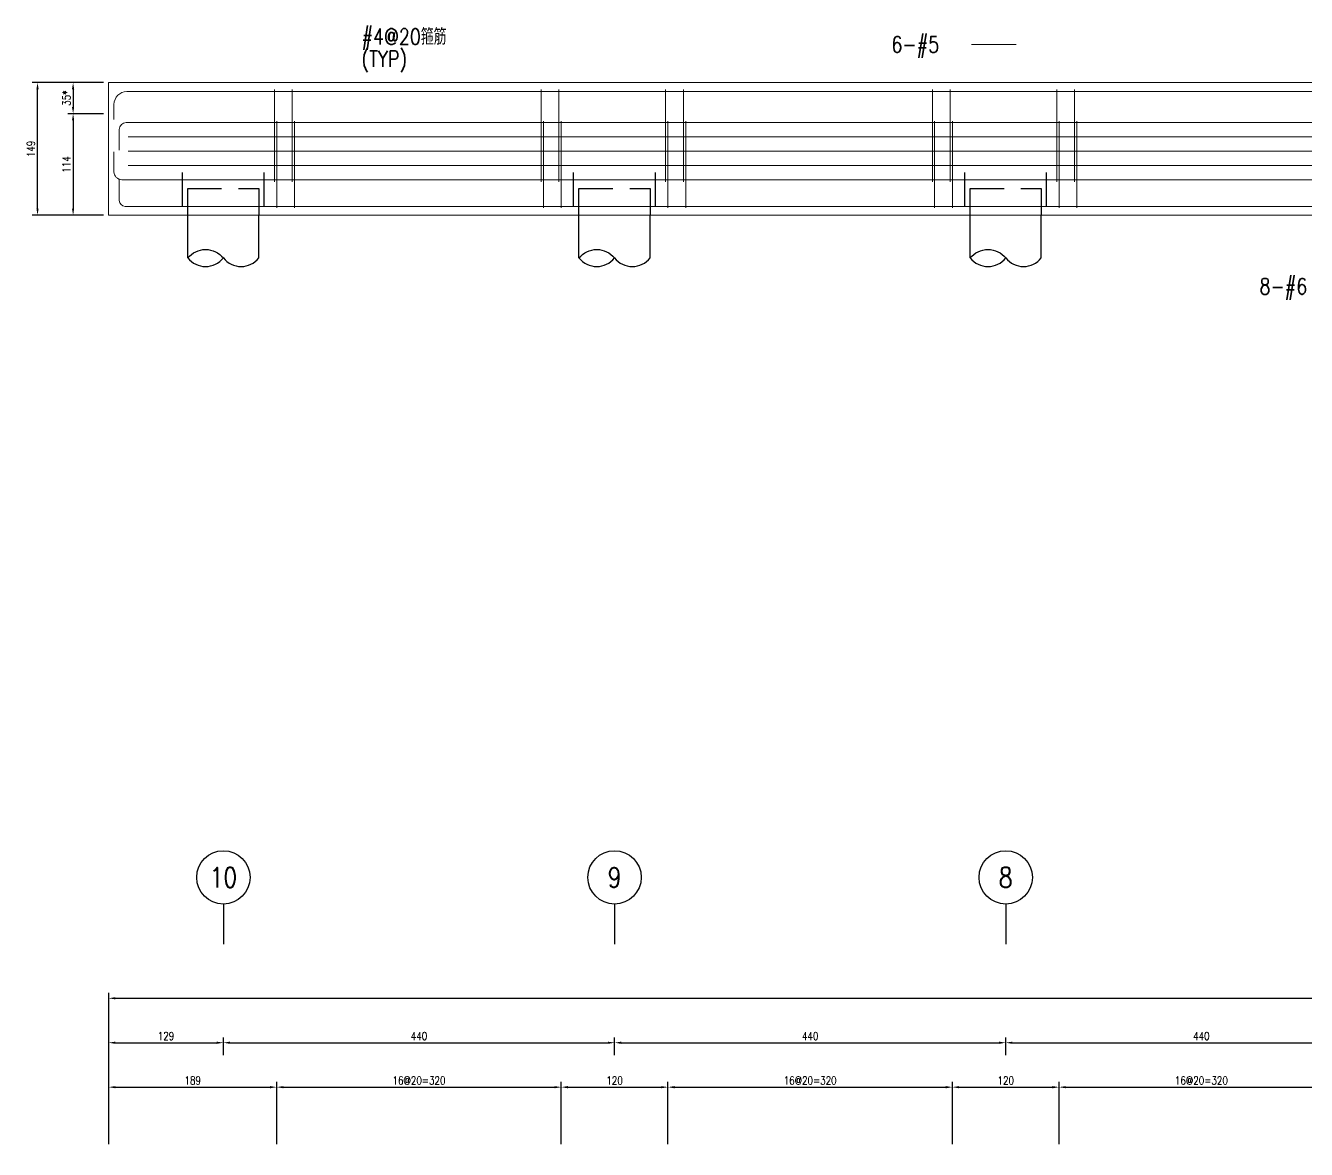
# Model space of a CAD drawing. Extents: x -4754 to 4976, y -19960 to 3841.
# Drawn here: x -359 to 1082, y -4945 to -3681 of the extents above; entities that cross this region are included whole.
import ezdxf
from ezdxf.enums import TextEntityAlignment as Align

# ---------------------------------------------------------------- set-up
doc = ezdxf.new("R2010")
doc.units = 0
doc.header["$LTSCALE"] = 3
doc.linetypes.add('DASHED', pattern=[19.05, 12.7, -6.35])
doc.layers.get('0').update_dxf_attribs({"linetype": 'CONTINUOUS'})
doc.layers.add('HB_0', color=7, linetype='CONTINUOUS', transparency=0.5)
for name, color, linetype in [('HB_DIM', 1, 'CONTINUOUS'), ('HB_TXT_CTEXT', 2, 'CONTINUOUS'), ('鋼筋', 3, 'CONTINUOUS')]:
    doc.layers.add(name, color=color, linetype=linetype)
doc.styles.get("Standard").update_dxf_attribs({"font": 'ROMANS.shx', "width": 0.8, "bigfont": 'chineset.shx'})
doc.dimstyles.new('30', dxfattribs={"dimscale": 3, "dimtxt": 3, "dimasz": 2.5, "dimexe": 2, "dimexo": 2, "dimgap": 1, "dimtad": 1, "dimdsep": 46, "dimtxsty": 'Standard', "dimcen": 0, "dimclrd": 256, "dimclre": 256, "dimclrt": 2, "dimadec": 0, "dimazin": 0, "dimtfac": 1, "dimtix": 1, "dimtmove": 2, "dimatfit": 3, "dimfxl": 1, "dimtolj": 1, "dimtzin": 0, "dimarcsym": 0})

# ---------------------------------------------------------------- blocks, each defined once
blk = doc.blocks.new('pile_vertical')
at = {"color": 252, "linetype": 'DASHED'}
for p, q in [((-46, 10), (-46, 50)), ((46, 10), (46, 50))]:
    blk.add_line(p, q, dxfattribs=at)
at = {"linetype": 'Continuous'}
for p, q in [((-40, -48.1), (-40, 0)), ((40, -48.1), (40, 0))]:
    blk.add_line(p, q, dxfattribs=at)
at = {"color": 252, "linetype": 'DASHED'}
blk.add_lwpolyline([(-40, 0), (-40, 30), (40, 30), (40, 0)], dxfattribs=at)
at = {"linetype": 'Continuous'}
for points in [[(-40, -48.1, -0.48), (0, -48.1, 0.48), (40, -48.1, 0.48)], [(-40, -48.1, 0.48), (0, -48.1, 0.48)]]:
    blk.add_lwpolyline(points, format="xyb", dxfattribs=at)
blk = doc.blocks.new('*D165')
at = {"layer": 'HB_DIM', "linetype": 'Continuous', "lineweight": -2}
for p, q in [((-271.4, -3744.8), (-311.4, -3744.8)), ((-305.4, -3752.3), (-305.4, -3772.3)), ((-271.4, -3779.8), (-311.4, -3779.8))]:
    blk.add_line(p, q, dxfattribs=at)
at = {"layer": 'HB_DIM'}
for points in [[(-304.2, -3752.3), (-306.7, -3752.3), (-305.4, -3744.8)], [(-306.7, -3772.3), (-304.2, -3772.3), (-305.4, -3779.8)]]:
    blk.add_solid(points, dxfattribs=at)
at = {"layer": 'HB_DIM', "color": 2, "linetype": 'Continuous', "insert": (-312.9, -3762.3), "char_height": 9, "attachment_point": 5, "rotation": 90}
blk.add_mtext('\\A1;35*', dxfattribs=at)
blk = doc.blocks.new('*D166')
at = {"layer": 'HB_DIM', "linetype": 'Continuous', "lineweight": -2}
for p, q in [((-271.4, -3779.8), (-311.4, -3779.8)), ((-305.4, -3787.3), (-305.4, -3886.5)), ((-271.4, -3894), (-311.4, -3894))]:
    blk.add_line(p, q, dxfattribs=at)
at = {"layer": 'HB_DIM'}
for points in [[(-304.2, -3787.3), (-306.7, -3787.3), (-305.4, -3779.8)], [(-306.7, -3886.5), (-304.2, -3886.5), (-305.4, -3894)]]:
    blk.add_solid(points, dxfattribs=at)
at = {"layer": 'HB_DIM', "color": 2, "linetype": 'Continuous', "insert": (-312.9, -3836.9), "char_height": 9, "attachment_point": 5, "rotation": 90}
blk.add_mtext('\\A1;114', dxfattribs=at)
blk = doc.blocks.new('*D198')
at = {"layer": 'HB_DIM', "linetype": 'Continuous', "lineweight": -2}
for p, q in [((-281.4, -3744.8), (-351.4, -3744.8)), ((-345.4, -3886.5), (-345.4, -3752.3)), ((-281.4, -3894), (-351.4, -3894))]:
    blk.add_line(p, q, dxfattribs=at)
at = {"layer": 'HB_DIM'}
for points in [[(-344.2, -3752.3), (-346.7, -3752.3), (-345.4, -3744.8)], [(-346.7, -3886.5), (-344.2, -3886.5), (-345.4, -3894)]]:
    blk.add_solid(points, dxfattribs=at)
at = {"layer": 'HB_DIM', "color": 2, "linetype": 'Continuous', "insert": (-352.9, -3819.4), "char_height": 9, "attachment_point": 5, "rotation": 90}
blk.add_mtext('\\A1;149', dxfattribs=at)
blk = doc.blocks.new('line_guide')
at = {"color": 4, "linetype": 'Continuous'}
blk.add_line((0, 0), (0, -45), dxfattribs=at)
blk.add_circle((0, 30), 30, dxfattribs=at)
at = {"color": 4, "linetype": 'Continuous', "width": 0.8}
blk.add_attdef('A', text='', height=22.5, dxfattribs=at).set_placement((0, 30), align=Align.MIDDLE)
blk = doc.blocks.new('*D201')
at = {"layer": 'HB_DIM', "linetype": 'Continuous', "lineweight": -2}
for p, q in [((-265.4, -4938.8), (-265.4, -4868.8)), ((-76.4, -4938.8), (-76.4, -4868.8)), ((-257.9, -4874.8), (-83.9, -4874.8))]:
    blk.add_line(p, q, dxfattribs=at)
at = {"layer": 'HB_DIM'}
for points in [[(-257.9, -4873.6), (-257.9, -4876.1), (-265.4, -4874.8)], [(-83.9, -4876.1), (-83.9, -4873.6), (-76.4, -4874.8)]]:
    blk.add_solid(points, dxfattribs=at)
at = {"layer": 'HB_DIM', "color": 2, "linetype": 'Continuous', "insert": (-170.9, -4867.3), "char_height": 9, "attachment_point": 5, "rotation": 0}
blk.add_mtext('\\A1;189', dxfattribs=at)
blk = doc.blocks.new('*D202')
at = {"layer": 'HB_DIM', "linetype": 'Continuous', "lineweight": -2}
for p, q in [((-76.4, -4938.8), (-76.4, -4868.8)), ((243.6, -4938.8), (243.6, -4868.8)), ((-68.9, -4874.8), (236.1, -4874.8))]:
    blk.add_line(p, q, dxfattribs=at)
at = {"layer": 'HB_DIM'}
for points in [[(-68.9, -4873.6), (-68.9, -4876.1), (-76.4, -4874.8)], [(236.1, -4876.1), (236.1, -4873.6), (243.6, -4874.8)]]:
    blk.add_solid(points, dxfattribs=at)
at = {"layer": 'HB_DIM', "color": 2, "linetype": 'Continuous', "insert": (83.6, -4867.3), "char_height": 9, "attachment_point": 5, "rotation": 0}
blk.add_mtext('\\A1;16@20=320', dxfattribs=at)
blk = doc.blocks.new('*D203')
at = {"layer": 'HB_DIM', "linetype": 'Continuous', "lineweight": -2}
for p, q in [((243.6, -4938.8), (243.6, -4868.8)), ((363.6, -4938.8), (363.6, -4868.8)), ((251.1, -4874.8), (356.1, -4874.8))]:
    blk.add_line(p, q, dxfattribs=at)
at = {"layer": 'HB_DIM'}
for points in [[(251.1, -4873.6), (251.1, -4876.1), (243.6, -4874.8)], [(356.1, -4876.1), (356.1, -4873.6), (363.6, -4874.8)]]:
    blk.add_solid(points, dxfattribs=at)
at = {"layer": 'HB_DIM', "color": 2, "linetype": 'Continuous', "insert": (303.6, -4867.3), "char_height": 9, "attachment_point": 5, "rotation": 0}
blk.add_mtext('\\A1;120', dxfattribs=at)
blk = doc.blocks.new('*D204')
at = {"layer": 'HB_DIM', "linetype": 'Continuous', "lineweight": -2}
for p, q in [((363.6, -4938.8), (363.6, -4868.8)), ((683.6, -4938.8), (683.6, -4868.8)), ((371.1, -4874.8), (676.1, -4874.8))]:
    blk.add_line(p, q, dxfattribs=at)
at = {"layer": 'HB_DIM'}
for points in [[(371.1, -4873.6), (371.1, -4876.1), (363.6, -4874.8)], [(676.1, -4876.1), (676.1, -4873.6), (683.6, -4874.8)]]:
    blk.add_solid(points, dxfattribs=at)
at = {"layer": 'HB_DIM', "color": 2, "linetype": 'Continuous', "insert": (523.6, -4867.3), "char_height": 9, "attachment_point": 5, "rotation": 0}
blk.add_mtext('\\A1;16@20=320', dxfattribs=at)
blk = doc.blocks.new('*D205')
at = {"layer": 'HB_DIM', "linetype": 'Continuous', "lineweight": -2}
for p, q in [((683.6, -4938.8), (683.6, -4868.8)), ((803.6, -4938.8), (803.6, -4868.8)), ((691.1, -4874.8), (796.1, -4874.8))]:
    blk.add_line(p, q, dxfattribs=at)
at = {"layer": 'HB_DIM'}
for points in [[(691.1, -4873.6), (691.1, -4876.1), (683.6, -4874.8)], [(796.1, -4876.1), (796.1, -4873.6), (803.6, -4874.8)]]:
    blk.add_solid(points, dxfattribs=at)
at = {"layer": 'HB_DIM', "color": 2, "linetype": 'Continuous', "insert": (743.6, -4867.3), "char_height": 9, "attachment_point": 5, "rotation": 0}
blk.add_mtext('\\A1;120', dxfattribs=at)
blk = doc.blocks.new('*D206')
at = {"layer": 'HB_DIM', "linetype": 'Continuous', "lineweight": -2}
for p, q in [((803.6, -4938.8), (803.6, -4868.8)), ((1123.6, -4938.8), (1123.6, -4868.8)), ((811.1, -4874.8), (1116.1, -4874.8))]:
    blk.add_line(p, q, dxfattribs=at)
at = {"layer": 'HB_DIM'}
for points in [[(811.1, -4873.6), (811.1, -4876.1), (803.6, -4874.8)], [(1116.1, -4876.1), (1116.1, -4873.6), (1123.6, -4874.8)]]:
    blk.add_solid(points, dxfattribs=at)
at = {"layer": 'HB_DIM', "color": 2, "linetype": 'Continuous', "insert": (963.6, -4867.3), "char_height": 9, "attachment_point": 5, "rotation": 0}
blk.add_mtext('\\A1;16@20=320', dxfattribs=at)
blk = doc.blocks.new('*D220')
at = {"layer": 'HB_DIM', "linetype": 'Continuous', "lineweight": -2}
for p, q in [((-265.4, -4938.8), (-265.4, -4768.8)), ((-257.9, -4774.8), (3924.1, -4774.8)), ((3931.6, -4938.8), (3931.6, -4768.8))]:
    blk.add_line(p, q, dxfattribs=at)
at = {"layer": 'HB_DIM'}
for points in [[(-257.9, -4773.6), (-257.9, -4776.1), (-265.4, -4774.8)], [(3924.1, -4776.1), (3924.1, -4773.6), (3931.6, -4774.8)]]:
    blk.add_solid(points, dxfattribs=at)
at = {"layer": 'HB_DIM', "color": 2, "linetype": 'Continuous', "insert": (1833.1, -4767.3), "char_height": 9, "attachment_point": 5, "rotation": 0}
blk.add_mtext('\\A1;4197', dxfattribs=at)
blk = doc.blocks.new('*D221')
at = {"layer": 'HB_DIM', "linetype": 'Continuous', "lineweight": -2}
for p, q in [((-265.4, -4938.8), (-265.4, -4818.8)), ((-257.9, -4824.8), (-143.9, -4824.8)), ((-136.4, -4838.8), (-136.4, -4818.8))]:
    blk.add_line(p, q, dxfattribs=at)
at = {"layer": 'HB_DIM'}
for points in [[(-257.9, -4823.6), (-257.9, -4826.1), (-265.4, -4824.8)], [(-143.9, -4826.1), (-143.9, -4823.6), (-136.4, -4824.8)]]:
    blk.add_solid(points, dxfattribs=at)
at = {"layer": 'HB_DIM', "color": 2, "linetype": 'Continuous', "insert": (-200.9, -4817.3), "char_height": 9, "attachment_point": 5, "rotation": 0}
blk.add_mtext('\\A1;129', dxfattribs=at)
blk = doc.blocks.new('*D222')
at = {"layer": 'HB_DIM', "linetype": 'Continuous', "lineweight": -2}
for p, q in [((-136.4, -4838.8), (-136.4, -4818.8)), ((-128.9, -4824.8), (296.1, -4824.8)), ((303.6, -4838.8), (303.6, -4818.8))]:
    blk.add_line(p, q, dxfattribs=at)
at = {"layer": 'HB_DIM'}
for points in [[(-128.9, -4823.6), (-128.9, -4826.1), (-136.4, -4824.8)], [(296.1, -4826.1), (296.1, -4823.6), (303.6, -4824.8)]]:
    blk.add_solid(points, dxfattribs=at)
at = {"layer": 'HB_DIM', "color": 2, "linetype": 'Continuous', "insert": (83.6, -4817.3), "char_height": 9, "attachment_point": 5, "rotation": 0}
blk.add_mtext('\\A1;440', dxfattribs=at)
blk = doc.blocks.new('*D223')
at = {"layer": 'HB_DIM', "linetype": 'Continuous', "lineweight": -2}
for p, q in [((303.6, -4838.8), (303.6, -4818.8)), ((311.1, -4824.8), (736.1, -4824.8)), ((743.6, -4838.8), (743.6, -4818.8))]:
    blk.add_line(p, q, dxfattribs=at)
at = {"layer": 'HB_DIM'}
for points in [[(311.1, -4823.6), (311.1, -4826.1), (303.6, -4824.8)], [(736.1, -4826.1), (736.1, -4823.6), (743.6, -4824.8)]]:
    blk.add_solid(points, dxfattribs=at)
at = {"layer": 'HB_DIM', "color": 2, "linetype": 'Continuous', "insert": (523.6, -4817.3), "char_height": 9, "attachment_point": 5, "rotation": 0}
blk.add_mtext('\\A1;440', dxfattribs=at)
blk = doc.blocks.new('*D224')
at = {"layer": 'HB_DIM', "linetype": 'Continuous', "lineweight": -2}
for p, q in [((743.6, -4838.8), (743.6, -4818.8)), ((751.1, -4824.8), (1176.1, -4824.8)), ((1183.6, -4838.8), (1183.6, -4818.8))]:
    blk.add_line(p, q, dxfattribs=at)
at = {"layer": 'HB_DIM'}
for points in [[(751.1, -4823.6), (751.1, -4826.1), (743.6, -4824.8)], [(1176.1, -4826.1), (1176.1, -4823.6), (1183.6, -4824.8)]]:
    blk.add_solid(points, dxfattribs=at)
at = {"layer": 'HB_DIM', "color": 2, "linetype": 'Continuous', "insert": (963.6, -4817.3), "char_height": 9, "attachment_point": 5, "rotation": 0}
blk.add_mtext('\\A1;440', dxfattribs=at)

msp = doc.modelspace()

# ---------------------------------------------------------------- linework, layer by layer
at = {"layer": 'HB_0', "lineweight": 5}
msp.add_lwpolyline([(-265.427, -3894.013), (-265.427, -3744.802), (3931.573, -3744.802), (3931.573, -3894.013), (-265.427, -3894.013)], dxfattribs=at)
at = {"layer": 'HB_DIM', "color": 1, "linetype": 'Continuous'}
for points in [[(-58.967, -3753.148, 0, 1.25, 0), (-48.967, -3743.148, 0, 0, 0), (1.033, -3693.148, 0, 0, 0), (19.033, -3693.148, 0, 0, 0)], [(-56.427, -3788.648, 0, 1.25, 0), (-48.734, -3775.863, 0, 0, 0), (1.033, -3693.148, 0, 0, 0), (19.033, -3693.148, 0, 0, 0)], [(587.173, -3821.907, 0, 1.25, 0), (587.173, -3806.907, 0, 0, 0), (587.173, -3701.907, 0, 0, 0), (605.173, -3701.907, 0, 0, 0)], [(587.173, -3837.96, 0, 1.25, 0), (587.173, -3822.96, 0, 0, 0), (587.173, -3701.907, 0, 0, 0), (605.173, -3701.907, 0, 0, 0)], [(587.173, -3805.854, 0, 1.25, 0), (587.173, -3790.854, 0, 0, 0), (587.173, -3701.907, 0, 0, 0), (605.173, -3701.907, 0, 0, 0)], [(1001.147, -3884.013, 0, 1.25, 0), (1001.147, -3899.013, 0, 0, 0), (1001.147, -3974.013, 0, 0, 0), (1019.147, -3974.013, 0, 0, 0)]]:
    msp.add_lwpolyline(points, format="xyseb", dxfattribs=at)
at = {"layer": 'HB_TXT_CTEXT', "lineweight": 5}
msp.add_line((705.173, -3701.907, 50), (755.173, -3701.907, 50), dxfattribs=at)
at = {"layer": '鋼筋', "lineweight": 5}
for p, q in [((-244.937, -3754.802, -38), (3911.083, -3754.802, -38)), ((-244.937, -3754.802, -27.143), (3911.083, -3754.802, -27.143)), ((-244.937, -3754.802, -16.286), (3911.083, -3754.802, -16.286)), ((-244.937, -3754.802, -5.429), (3911.083, -3754.802, -5.429)), ((-244.937, -3754.802, 5.429), (3911.083, -3754.802, 5.429)), ((-244.937, -3754.802, 16.286), (3911.083, -3754.802, 16.286)), ((-244.937, -3754.802, 27.143), (3911.083, -3754.802, 27.143)), ((-244.937, -3754.802, 38), (3911.083, -3754.802, 38)), ((-78.967, -3763.352, 33.895), (-78.967, -3755.732, 33.895)), ((-78.967, -3755.732, 40.245), (-78.967, -3853.083, 40.245)), ((-78.967, -3853.083, -40.245), (-78.967, -3755.732, -40.245)), ((-78.967, -3755.732, -33.895), (-78.967, -3763.352, -33.895)), ((-58.967, -3763.352, 33.895), (-58.967, -3755.732, 33.895)), ((-58.967, -3755.732, 40.245), (-58.967, -3853.083, 40.245)), ((-58.967, -3853.083, -40.245), (-58.967, -3755.732, -40.245)), ((-58.967, -3755.732, -33.895), (-58.967, -3763.352, -33.895)), ((221.033, -3763.352, 33.895), (221.033, -3755.732, 33.895)), ((221.033, -3755.732, 40.245), (221.033, -3853.083, 40.245)), ((221.033, -3853.083, -40.245), (221.033, -3755.732, -40.245)), ((221.033, -3755.732, -33.895), (221.033, -3763.352, -33.895)), ((241.033, -3763.352, 33.895), (241.033, -3755.732, 33.895)), ((241.033, -3755.732, 40.245), (241.033, -3853.083, 40.245)), ((241.033, -3853.083, -40.245), (241.033, -3755.732, -40.245)), ((241.033, -3755.732, -33.895), (241.033, -3763.352, -33.895)), ((361.033, -3763.352, 33.895), (361.033, -3755.732, 33.895)), ((361.033, -3755.732, 40.245), (361.033, -3853.083, 40.245)), ((361.033, -3853.083, -40.245), (361.033, -3755.732, -40.245)), ((361.033, -3755.732, -33.895), (361.033, -3763.352, -33.895)), ((381.033, -3763.352, 33.895), (381.033, -3755.732, 33.895)), ((381.033, -3755.732, 40.245), (381.033, -3853.083, 40.245)), ((381.033, -3853.083, -40.245), (381.033, -3755.732, -40.245)), ((381.033, -3755.732, -33.895), (381.033, -3763.352, -33.895)), ((661.033, -3763.352, 33.895), (661.033, -3755.732, 33.895)), ((661.033, -3755.732, 40.245), (661.033, -3853.083, 40.245)), ((661.033, -3853.083, -40.245), (661.033, -3755.732, -40.245)), ((661.033, -3755.732, -33.895), (661.033, -3763.352, -33.895)), ((681.033, -3763.352, 33.895), (681.033, -3755.732, 33.895)), ((681.033, -3755.732, 40.245), (681.033, -3853.083, 40.245)), ((681.033, -3853.083, -40.245), (681.033, -3755.732, -40.245)), ((681.033, -3755.732, -33.895), (681.033, -3763.352, -33.895)), ((801.033, -3763.352, 33.895), (801.033, -3755.732, 33.895)), ((801.033, -3755.732, 40.245), (801.033, -3853.083, 40.245)), ((801.033, -3853.083, -40.245), (801.033, -3755.732, -40.245)), ((801.033, -3755.732, -33.895), (801.033, -3763.352, -33.895)), ((821.033, -3763.352, 33.895), (821.033, -3755.732, 33.895)), ((821.033, -3755.732, 40.245), (821.033, -3853.083, 40.245)), ((821.033, -3853.083, -40.245), (821.033, -3755.732, -40.245)), ((821.033, -3755.732, -33.895), (821.033, -3763.352, -33.895)), ((-259.427, -3786.412, -38), (-259.427, -3769.292, -38)), ((-259.427, -3786.412, -27.143), (-259.427, -3769.292, -27.143)), ((-259.427, -3786.412, -16.286), (-259.427, -3769.292, -16.286)), ((-259.427, -3786.412, -5.429), (-259.427, -3769.292, -5.429)), ((-259.427, -3786.412, 5.429), (-259.427, -3769.292, 5.429)), ((-259.427, -3786.412, 16.286), (-259.427, -3769.292, 16.286)), ((-259.427, -3786.412, 27.143), (-259.427, -3769.292, 27.143)), ((-259.427, -3786.412, 38), (-259.427, -3769.292, 38)), ((-253.427, -3820.912, -50), (-253.427, -3797.572, -50)), ((-253.427, -3820.912, -35.714), (-253.427, -3797.572, -35.714)), ((-253.427, -3820.912, -21.429), (-253.427, -3797.572, -21.429)), ((-253.427, -3820.912, -7.143), (-253.427, -3797.572, -7.143)), ((-253.427, -3820.912, 7.143), (-253.427, -3797.572, 7.143)), ((-253.427, -3820.912, 21.429), (-253.427, -3797.572, 21.429)), ((-253.427, -3820.912, 35.714), (-253.427, -3797.572, 35.714)), ((-253.427, -3820.912, 50), (-253.427, -3797.572, 50)), ((-245.657, -3789.802, -50), (3911.803, -3789.802, -50)), ((-245.657, -3789.802, -35.714), (3911.803, -3789.802, -35.714)), ((-245.657, -3789.802, -21.429), (3911.803, -3789.802, -21.429)), ((-245.657, -3789.802, -7.143), (3911.803, -3789.802, -7.143)), ((-245.657, -3789.802, 7.143), (3911.803, -3789.802, 7.143)), ((-245.657, -3789.802, 21.429), (3911.803, -3789.802, 21.429)), ((-245.657, -3789.802, 35.714), (3911.803, -3789.802, 35.714)), ((-245.657, -3789.802, 50), (3911.803, -3789.802, 50)), ((-76.427, -3798.852, 45.395), (-76.427, -3791.232, 45.395)), ((-76.427, -3791.232, 51.745), (-76.427, -3882.583, 51.745)), ((-76.427, -3882.583, -51.745), (-76.427, -3791.232, -51.745)), ((-76.427, -3791.232, -45.395), (-76.427, -3798.852, -45.395)), ((-56.427, -3798.852, 45.395), (-56.427, -3791.232, 45.395)), ((-56.427, -3791.232, 51.745), (-56.427, -3882.583, 51.745)), ((-56.427, -3882.583, -51.745), (-56.427, -3791.232, -51.745)), ((-56.427, -3791.232, -45.395), (-56.427, -3798.852, -45.395)), ((223.573, -3798.852, 45.395), (223.573, -3791.232, 45.395)), ((223.573, -3791.232, 51.745), (223.573, -3882.583, 51.745)), ((223.573, -3882.583, -51.745), (223.573, -3791.232, -51.745)), ((223.573, -3791.232, -45.395), (223.573, -3798.852, -45.395)), ((243.573, -3798.852, 45.395), (243.573, -3791.232, 45.395)), ((243.573, -3791.232, 51.745), (243.573, -3882.583, 51.745)), ((243.573, -3882.583, -51.745), (243.573, -3791.232, -51.745)), ((243.573, -3791.232, -45.395), (243.573, -3798.852, -45.395)), ((363.573, -3798.852, 45.395), (363.573, -3791.232, 45.395)), ((363.573, -3791.232, 51.745), (363.573, -3882.583, 51.745)), ((363.573, -3882.583, -51.745), (363.573, -3791.232, -51.745)), ((363.573, -3791.232, -45.395), (363.573, -3798.852, -45.395)), ((383.573, -3798.852, 45.395), (383.573, -3791.232, 45.395)), ((383.573, -3791.232, 51.745), (383.573, -3882.583, 51.745)), ((383.573, -3882.583, -51.745), (383.573, -3791.232, -51.745)), ((383.573, -3791.232, -45.395), (383.573, -3798.852, -45.395)), ((663.573, -3798.852, 45.395), (663.573, -3791.232, 45.395)), ((663.573, -3791.232, 51.745), (663.573, -3882.583, 51.745)), ((663.573, -3882.583, -51.745), (663.573, -3791.232, -51.745)), ((663.573, -3791.232, -45.395), (663.573, -3798.852, -45.395)), ((683.573, -3798.852, 45.395), (683.573, -3791.232, 45.395)), ((683.573, -3791.232, 51.745), (683.573, -3882.583, 51.745)), ((683.573, -3882.583, -51.745), (683.573, -3791.232, -51.745)), ((683.573, -3791.232, -45.395), (683.573, -3798.852, -45.395)), ((803.573, -3798.852, 45.395), (803.573, -3791.232, 45.395)), ((803.573, -3791.232, 51.745), (803.573, -3882.583, 51.745)), ((803.573, -3882.583, -51.745), (803.573, -3791.232, -51.745)), ((803.573, -3791.232, -45.395), (803.573, -3798.852, -45.395)), ((823.573, -3798.852, 45.395), (823.573, -3791.232, 45.395)), ((823.573, -3791.232, 51.745), (823.573, -3882.583, 51.745)), ((823.573, -3882.583, -51.745), (823.573, -3791.232, -51.745)), ((823.573, -3791.232, -45.395), (823.573, -3798.852, -45.395)), ((-243.427, -3805.854, -50), (3909.573, -3805.854, -50)), ((-243.427, -3805.854, 50), (3909.573, -3805.854, 50)), ((-259.427, -3822.743, -50), (-259.427, -3845.123, -50)), ((-259.427, -3822.743, -35.714), (-259.427, -3845.123, -35.714)), ((-259.427, -3822.743, -21.429), (-259.427, -3845.123, -21.429)), ((-259.427, -3822.743, -7.143), (-259.427, -3845.123, -7.143)), ((-259.427, -3822.743, 7.143), (-259.427, -3845.123, 7.143)), ((-259.427, -3822.743, 21.429), (-259.427, -3845.123, 21.429)), ((-259.427, -3822.743, 35.714), (-259.427, -3845.123, 35.714)), ((-259.427, -3822.743, 50), (-259.427, -3845.123, 50)), ((-243.427, -3821.907, -50), (3909.573, -3821.907, -50)), ((-243.427, -3821.907, 50), (3909.573, -3821.907, 50)), ((-243.427, -3837.96, -50), (3909.573, -3837.96, -50)), ((-243.427, -3837.96, 50), (3909.573, -3837.96, 50)), ((-253.427, -3853.058, -50), (-253.427, -3877.328, -50)), ((-253.427, -3853.058, -35.714), (-253.427, -3877.328, -35.714)), ((-253.427, -3853.058, -21.429), (-253.427, -3877.328, -21.429)), ((-253.427, -3853.058, -7.143), (-253.427, -3877.328, -7.143)), ((-253.427, -3853.058, 7.143), (-253.427, -3877.328, 7.143)), ((-253.427, -3853.058, 21.429), (-253.427, -3877.328, 21.429)), ((-253.427, -3853.058, 35.714), (-253.427, -3877.328, 35.714)), ((-253.427, -3853.058, 50), (-253.427, -3877.328, 50)), ((-250.537, -3854.013, -50), (3916.683, -3854.013, -50)), ((-250.537, -3854.013, -35.714), (3916.683, -3854.013, -35.714)), ((-250.537, -3854.013, -21.429), (3916.683, -3854.013, -21.429)), ((-250.537, -3854.013, -7.143), (3916.683, -3854.013, -7.143)), ((-250.537, -3854.013, 7.143), (3916.683, -3854.013, 7.143)), ((-250.537, -3854.013, 21.429), (3916.683, -3854.013, 21.429)), ((-250.537, -3854.013, 35.714), (3916.683, -3854.013, 35.714)), ((-250.537, -3854.013, 50), (3916.683, -3854.013, 50)), ((-78.967, -3856.258, 37.07), (-78.967, -3856.258, -37.07)), ((-58.967, -3856.258, 37.07), (-58.967, -3856.258, -37.07)), ((221.033, -3856.258, 37.07), (221.033, -3856.258, -37.07)), ((241.033, -3856.258, 37.07), (241.033, -3856.258, -37.07)), ((361.033, -3856.258, 37.07), (361.033, -3856.258, -37.07)), ((381.033, -3856.258, 37.07), (381.033, -3856.258, -37.07)), ((661.033, -3856.258, 37.07), (661.033, -3856.258, -37.07)), ((681.033, -3856.258, 37.07), (681.033, -3856.258, -37.07)), ((801.033, -3856.258, 37.07), (801.033, -3856.258, -37.07)), ((821.033, -3856.258, 37.07), (821.033, -3856.258, -37.07)), ((-246.742, -3884.013, -50), (3912.888, -3884.013, -50)), ((-246.742, -3884.013, -35.714), (3912.888, -3884.013, -35.714)), ((-246.742, -3884.013, -21.429), (3912.888, -3884.013, -21.429)), ((-246.742, -3884.013, -7.143), (3912.888, -3884.013, -7.143)), ((-246.742, -3884.013, 7.143), (3912.888, -3884.013, 7.143)), ((-246.742, -3884.013, 21.429), (3912.888, -3884.013, 21.429)), ((-246.742, -3884.013, 35.714), (3912.888, -3884.013, 35.714)), ((-246.742, -3884.013, 50), (3912.888, -3884.013, 50)), ((-76.427, -3885.758, 48.57), (-76.427, -3885.758, -48.57)), ((-56.427, -3885.758, 48.57), (-56.427, -3885.758, -48.57)), ((223.573, -3885.758, 48.57), (223.573, -3885.758, -48.57)), ((243.573, -3885.758, 48.57), (243.573, -3885.758, -48.57)), ((363.573, -3885.758, 48.57), (363.573, -3885.758, -48.57)), ((383.573, -3885.758, 48.57), (383.573, -3885.758, -48.57)), ((663.573, -3885.758, 48.57), (663.573, -3885.758, -48.57)), ((683.573, -3885.758, 48.57), (683.573, -3885.758, -48.57)), ((803.573, -3885.758, 48.57), (803.573, -3885.758, -48.57)), ((823.573, -3885.758, 48.57), (823.573, -3885.758, -48.57))]:
    msp.add_line(p, q, dxfattribs=at)
at = {"layer": '鋼筋', "lineweight": 5, "extrusion": (0, 0, -1)}
for centre, radius in [((244.937, -3769.292, 38), 14.49), ((244.937, -3769.292, 27.143), 14.49), ((244.937, -3769.292, 16.286), 14.49), ((244.937, -3769.292, 5.429), 14.49), ((244.937, -3769.292, -5.429), 14.49), ((244.937, -3769.292, -16.286), 14.49), ((244.937, -3769.292, -27.143), 14.49), ((244.937, -3769.292, -38), 14.49), ((245.657, -3797.572, 50), 7.77), ((245.657, -3797.572, 35.714), 7.77), ((245.657, -3797.572, 21.429), 7.77), ((245.657, -3797.572, 7.143), 7.77), ((245.657, -3797.572, -7.143), 7.77), ((245.657, -3797.572, -21.429), 7.77), ((245.657, -3797.572, -35.714), 7.77), ((245.657, -3797.572, -50), 7.77)]:
    msp.add_arc(centre, radius, 0, 90, dxfattribs=at)
at = {"layer": '鋼筋', "lineweight": 5, "extrusion": (1, -2.44929e-16, 0)}
for centre, start, end in [((-3755.732, 37.07, -78.967), 270, 90), ((-3755.732, -37.07, -78.967), 270, 90), ((-3755.732, 37.07, -58.967), 270, 90), ((-3755.732, -37.07, -58.967), 270, 90), ((-3755.732, 37.07, 221.033), 270, 90), ((-3755.732, -37.07, 221.033), 270, 90), ((-3755.732, 37.07, 241.033), 270, 90), ((-3755.732, -37.07, 241.033), 270, 90), ((-3755.732, 37.07, 361.033), 270, 90), ((-3755.732, -37.07, 361.033), 270, 90), ((-3755.732, 37.07, 381.033), 270, 90), ((-3755.732, -37.07, 381.033), 270, 90), ((-3755.732, 37.07, 661.033), 270, 90), ((-3755.732, -37.07, 661.033), 270, 90), ((-3755.732, 37.07, 681.033), 270, 90), ((-3755.732, -37.07, 681.033), 270, 90), ((-3755.732, 37.07, 801.033), 270, 90), ((-3755.732, -37.07, 801.033), 270, 90), ((-3755.732, 37.07, 821.033), 270, 90), ((-3755.732, -37.07, 821.033), 270, 90), ((-3791.232, 48.57, -76.427), 270, 90), ((-3791.232, -48.57, -76.427), 270, 90), ((-3791.232, 48.57, -56.427), 270, 90), ((-3791.232, -48.57, -56.427), 270, 90), ((-3791.232, 48.57, 223.573), 270, 90), ((-3791.232, -48.57, 223.573), 270, 90), ((-3791.232, 48.57, 243.573), 270, 90), ((-3791.232, -48.57, 243.573), 270, 90), ((-3791.232, 48.57, 363.573), 270, 90), ((-3791.232, -48.57, 363.573), 270, 90), ((-3791.232, 48.57, 383.573), 270, 90), ((-3791.232, -48.57, 383.573), 270, 90), ((-3791.232, 48.57, 663.573), 270, 90), ((-3791.232, -48.57, 663.573), 270, 90), ((-3791.232, 48.57, 683.573), 270, 90), ((-3791.232, -48.57, 683.573), 270, 90), ((-3791.232, 48.57, 803.573), 270, 90), ((-3791.232, -48.57, 803.573), 270, 90), ((-3791.232, 48.57, 823.573), 270, 90), ((-3791.232, -48.57, 823.573), 270, 90), ((-3853.083, 37.07, -78.967), 90, 180), ((-3853.083, -37.07, -78.967), 180, 270), ((-3853.083, 37.07, -58.967), 90, 180), ((-3853.083, -37.07, -58.967), 180, 270), ((-3853.083, 37.07, 221.033), 90, 180), ((-3853.083, -37.07, 221.033), 180, 270), ((-3853.083, 37.07, 241.033), 90, 180), ((-3853.083, -37.07, 241.033), 180, 270), ((-3853.083, 37.07, 361.033), 90, 180), ((-3853.083, -37.07, 361.033), 180, 270), ((-3853.083, 37.07, 381.033), 90, 180), ((-3853.083, -37.07, 381.033), 180, 270), ((-3853.083, 37.07, 661.033), 90, 180), ((-3853.083, -37.07, 661.033), 180, 270), ((-3853.083, 37.07, 681.033), 90, 180), ((-3853.083, -37.07, 681.033), 180, 270), ((-3853.083, 37.07, 801.033), 90, 180), ((-3853.083, -37.07, 801.033), 180, 270), ((-3853.083, 37.07, 821.033), 90, 180), ((-3853.083, -37.07, 821.033), 180, 270), ((-3882.583, 48.57, -76.427), 90, 180), ((-3882.583, -48.57, -76.427), 180, 270), ((-3882.583, 48.57, -56.427), 90, 180), ((-3882.583, -48.57, -56.427), 180, 270), ((-3882.583, 48.57, 223.573), 90, 180), ((-3882.583, -48.57, 223.573), 180, 270), ((-3882.583, 48.57, 243.573), 90, 180), ((-3882.583, -48.57, 243.573), 180, 270), ((-3882.583, 48.57, 363.573), 90, 180), ((-3882.583, -48.57, 363.573), 180, 270), ((-3882.583, 48.57, 383.573), 90, 180), ((-3882.583, -48.57, 383.573), 180, 270), ((-3882.583, 48.57, 663.573), 90, 180), ((-3882.583, -48.57, 663.573), 180, 270), ((-3882.583, 48.57, 683.573), 90, 180), ((-3882.583, -48.57, 683.573), 180, 270), ((-3882.583, 48.57, 803.573), 90, 180), ((-3882.583, -48.57, 803.573), 180, 270), ((-3882.583, 48.57, 823.573), 90, 180), ((-3882.583, -48.57, 823.573), 180, 270)]:
    msp.add_arc(centre, 3.175, start, end, dxfattribs=at)
at = {"layer": '鋼筋', "lineweight": 5}
for centre, radius in [((-250.537, -3845.123, -50), 8.89), ((-250.537, -3845.123, -35.714), 8.89), ((-250.537, -3845.123, -21.429), 8.89), ((-250.537, -3845.123, -7.143), 8.89), ((-250.537, -3845.123, 7.143), 8.89), ((-250.537, -3845.123, 21.429), 8.89), ((-250.537, -3845.123, 35.714), 8.89), ((-250.537, -3845.123, 50), 8.89), ((-246.742, -3877.328, -50), 6.685), ((-246.742, -3877.328, -35.714), 6.685), ((-246.742, -3877.328, -21.429), 6.685), ((-246.742, -3877.328, -7.143), 6.685), ((-246.742, -3877.328, 7.143), 6.685), ((-246.742, -3877.328, 21.429), 6.685), ((-246.742, -3877.328, 35.714), 6.685), ((-246.742, -3877.328, 50), 6.685)]:
    msp.add_arc(centre, radius, 180, 270, dxfattribs=at)

# ---------------------------------------------------------------- block references
at = {"layer": 'HB_0', "linetype": 'Continuous'}
for p in [(-136.427, -3894.013), (303.573, -3894.013), (743.573, -3894.013)]:
    msp.add_blockref('pile_vertical', p, dxfattribs=at)
for p, values in [((-136.427, -4668.802), {'A': '10'}), ((303.573, -4668.802), {'A': '9'}), ((743.573, -4668.802), {'A': '8'})]:
    msp.add_blockref('line_guide', p, dxfattribs=at).add_auto_attribs(values)

# ---------------------------------------------------------------- texts
at = {"layer": 'HB_TXT_CTEXT', "linetype": 'Continuous', "width": 0.8}
for s, p in [('#4@20箍筋', (19.033, -3693.148, 35.225)), (' 6-#5', (605.173, -3701.907, 50)), ('(TYP)', (19.033, -3718.148, 35.225)), (' 8-#6', (1019.147, -3974.013, -50))]:
    msp.add_text(s, height=18, dxfattribs=at).set_placement(p, align=Align.MIDDLE_LEFT)

# ---------------------------------------------------------------- dimensions: what is measured, and where the dimension line sits
at = {"layer": 'HB_DIM', "linetype": 'Continuous'}
for base, p1, p2, angle, override, picture, middle in [((-345.427, -3744.802), (-275.427, -3894.013), (-275.427, -3744.802), 90, {"dimtad": 4, "dimdec": 0, "dimpost": '<>'}, '*D198', (-352.927, -3819.407)), ((-305.427, -3894.013), (-265.427, -3779.802), (-265.427, -3894.013), 90, {"dimtad": 4, "dimdec": 0, "dimpost": '<>'}, '*D166', (-312.927, -3836.907)), ((3931.573, -4774.802), (-265.427, -4944.802), (3931.573, -4944.802), 0, {"dimdec": 0, "dimpost": '<>'}, '*D220', (1833.073, -4767.302)), ((-136.427, -4824.802), (-265.427, -4944.802), (-136.427, -4844.802, 521), 0, {"dimdec": 0, "dimpost": '<>'}, '*D221', (-200.927, -4817.302)), ((303.573, -4824.802), (-136.427, -4844.802, 521), (303.573, -4844.802, 81), 0, {"dimdec": 0, "dimpost": '<>'}, '*D222', (83.573, -4817.302)), ((743.573, -4824.802), (303.573, -4844.802, 81), (743.573, -4844.802, -359), 0, {"dimdec": 0, "dimpost": '<>'}, '*D223', (523.573, -4817.302)), ((1183.573, -4824.802), (743.573, -4844.802, -359), (1183.573, -4844.802, -799), 0, {"dimdec": 0, "dimpost": '<>'}, '*D224', (963.573, -4817.302)), ((-76.427, -4874.802), (-265.427, -4944.802), (-76.427, -4944.802, 45.395), 0, {"dimdec": 0, "dimpost": '<>'}, '*D201', (-170.927, -4867.302)), ((363.573, -4874.802), (243.573, -4944.802, 45.395), (363.573, -4944.802, 45.395), 0, {"dimdec": 0, "dimpost": '<>'}, '*D203', (303.573, -4867.302)), ((803.573, -4874.802), (683.573, -4944.802, 45.395), (803.573, -4944.802, 45.395), 0, {"dimdec": 0, "dimpost": '<>'}, '*D205', (743.573, -4867.302))]:
    dim = msp.add_linear_dim(base=base, p1=p1, p2=p2, angle=angle, dimstyle='30', override=override, dxfattribs=at)
    dim.commit()
    dim.dimension.update_dxf_attribs({"geometry": picture, "text_midpoint": middle})
for base, p1, p2, angle, text, override, picture, middle in [((-305.427, -3779.802), (-265.427, -3744.802), (-265.427, -3779.802), 90, '<>*', {"dimtad": 4, "dimdec": 0, "dimpost": '<>'}, '*D165', (-312.927, -3762.302)), ((243.573, -4874.802), (-76.427, -4944.802, 45.395), (243.573, -4944.802, 45.395), 0, '16@20=<>', {"dimdec": 0, "dimpost": '<>'}, '*D202', (83.573, -4867.302)), ((683.573, -4874.802), (363.573, -4944.802, 45.395), (683.573, -4944.802, 45.395), 0, '16@20=<>', {"dimdec": 0, "dimpost": '<>'}, '*D204', (523.573, -4867.302)), ((1123.573, -4874.802), (803.573, -4944.802, 45.395), (1123.573, -4944.802, 45.395), 0, '16@20=<>', {"dimdec": 0, "dimpost": '<>'}, '*D206', (963.573, -4867.302))]:
    dim = msp.add_linear_dim(base=base, p1=p1, p2=p2, angle=angle, text=text, dimstyle='30', override=override, dxfattribs=at)
    dim.commit()
    dim.dimension.update_dxf_attribs({"geometry": picture, "text_midpoint": middle})

doc.saveas('drawing.dxf')
